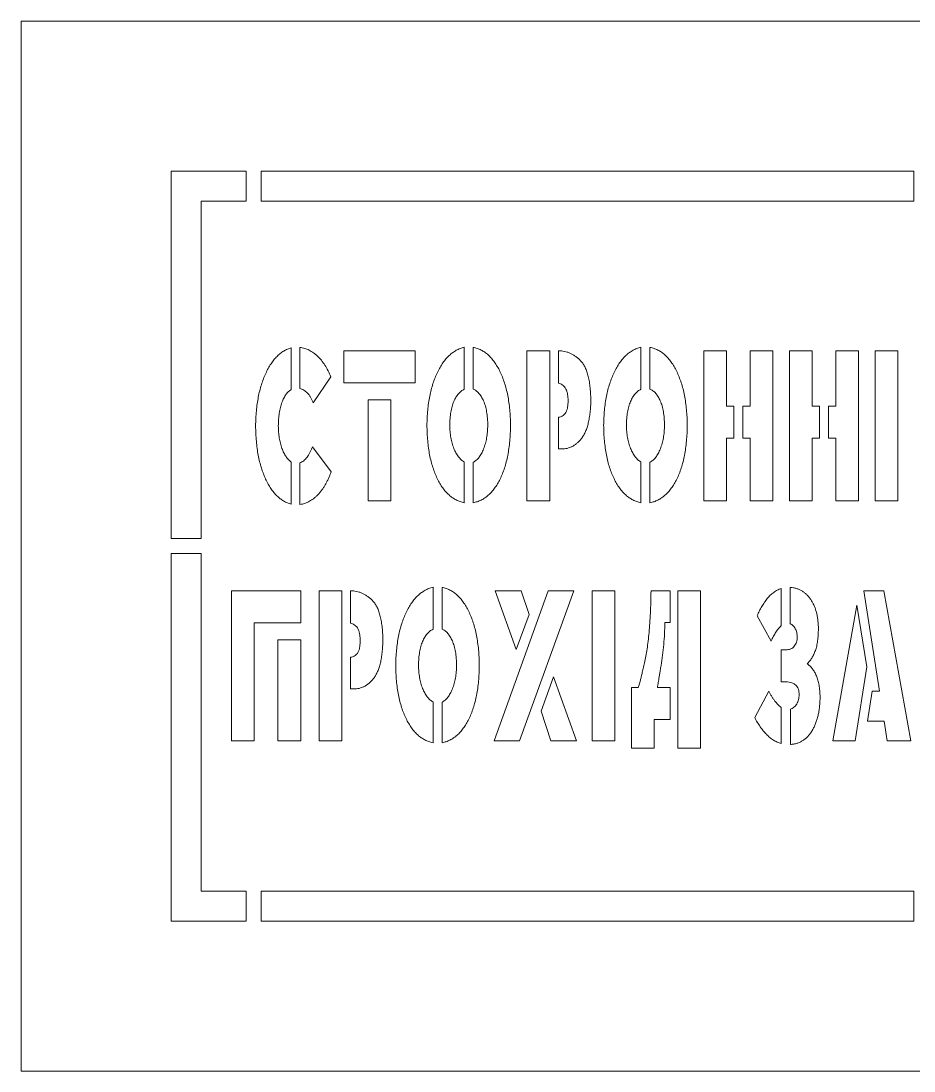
# Model space of a CAD drawing. Header units: millimetres. Extents: x -50 to 550, y -50 to 300.
# Drawn here: x -50 to 247.6, y -50 to 300 of the extents above; entities that cross this region are included whole.
import ezdxf

# ---------------------------------------------------------------- set-up
doc = ezdxf.new("R2010")
doc.units = ezdxf.units.MM

msp = doc.modelspace()

# ---------------------------------------------------------------- linework, layer by layer
at = {"color": 7, "linetype": 'Continuous', "lineweight": 15}
for p, q in [((-50, -50), (-50, 300)), ((-50, 300), (550, 300)), ((0, 250), (0, 127.5)), ((0, 250), (25, 250)), ((25, 250), (25, 240)), ((30, 250), (30, 240)), ((30, 250), (247.5, 250)), ((247.5, 250), (247.5, 240)), ((10, 240), (25, 240)), ((10, 240), (10, 127.5)), ((30, 240), (247.5, 240)), ((40.05, 177.13), (40.05, 191.04)), ((42.96, 191.22), (42.96, 177.52)), ((81.34, 190.04), (57.58, 190.04)), ((57.58, 190.04), (57.58, 179.38)), ((81.34, 179.38), (81.34, 190.04)), ((97.7, 177.23), (97.71, 191.23)), ((100.71, 191.22), (100.71, 177.3)), ((126.18, 190.04), (118.62, 190.04)), ((118.62, 190.04), (118.62, 140.04)), ((126.18, 140.04), (126.18, 190.04)), ((129.12, 190.03), (129.12, 179.25)), ((156.6, 177.23), (156.61, 191.23)), ((159.61, 191.22), (159.61, 177.3)), ((185.09, 190.04), (177.51, 190.04)), ((177.51, 190.04), (177.51, 140.04)), ((185.09, 171.56), (185.09, 190.04)), ((200.58, 190.04), (193.01, 190.04)), ((193.01, 190.04), (193.01, 171.56)), ((200.58, 140.04), (200.58, 190.04)), ((213.64, 190.04), (206.06, 190.04)), ((206.06, 190.04), (206.06, 140.04)), ((213.64, 171.56), (213.64, 190.04)), ((221.57, 190.04), (221.57, 171.56)), ((229.13, 190.04), (221.57, 190.04)), ((229.13, 140.04), (229.13, 190.04)), ((242.21, 190.04), (234.6, 190.04)), ((234.6, 190.04), (234.6, 140.04)), ((242.21, 140.04), (242.21, 190.04)), ((47.33, 172.76), (53.26, 181.38)), ((57.58, 179.38), (81.34, 179.38)), ((65.68, 173.7), (65.68, 140.04)), ((73.25, 173.7), (65.68, 173.7)), ((73.25, 140.04), (73.25, 173.7)), ((132.31, 173.42), (132.32, 173.43)), ((187.53, 171.56), (185.09, 171.56)), ((187.53, 160.9), (187.53, 171.56)), ((193.01, 171.56), (190.54, 171.56)), ((190.54, 171.56), (190.54, 160.9)), ((216.09, 171.56), (213.64, 171.56)), ((216.09, 160.9), (216.09, 171.56)), ((219.09, 171.56), (219.09, 160.9)), ((221.57, 171.56), (219.09, 171.56)), ((105.54, 165.23), (105.55, 165.24)), ((129.12, 167.92), (129.12, 157.37)), ((164.44, 165.23), (164.45, 165.24)), ((53.36, 149.71), (47.09, 158.09)), ((185.09, 140.04), (185.09, 160.9)), ((185.09, 160.9), (187.53, 160.9)), ((190.54, 160.9), (193.01, 160.9)), ((193.01, 160.9), (193.01, 140.04)), ((213.64, 140.04), (213.64, 160.9)), ((213.64, 160.9), (216.09, 160.9)), ((219.09, 160.9), (221.57, 160.9)), ((221.57, 160.9), (221.57, 140.04)), ((129.12, 157.37), (130.22, 157.37)), ((40.05, 138.97), (40.05, 153)), ((42.96, 152.68), (42.96, 138.84)), ((97.7, 139.43), (97.71, 153.05)), ((100.71, 152.92), (100.71, 139.44)), ((156.6, 139.43), (156.61, 153.05)), ((159.61, 152.92), (159.61, 139.44)), ((65.68, 140.04), (73.25, 140.04)), ((118.62, 140.04), (126.18, 140.04)), ((177.51, 140.04), (185.09, 140.04)), ((193.01, 140.04), (200.58, 140.04)), ((206.06, 140.04), (213.64, 140.04)), ((221.57, 140.04), (229.13, 140.04)), ((234.6, 140.04), (242.21, 140.04)), ((0, 127.5), (10, 127.5)), ((0, 122.5), (10, 122.5)), ((0, 122.5), (0, 0)), ((10, 122.5), (10, 10)), ((20.17, 110.04), (20.17, 60.04)), ((43.26, 110.04), (20.17, 110.04)), ((43.26, 99.38), (43.26, 110.04)), ((56.88, 110.04), (49.32, 110.04)), ((49.32, 110.04), (49.32, 60.04)), ((56.88, 60.04), (56.88, 110.04)), ((59.82, 110.03), (59.82, 99.25)), ((87.3, 97.23), (87.31, 111.23)), ((90.31, 111.22), (90.31, 97.3)), ((125.71, 110.04), (107.65, 60.04)), ((116.65, 110.04), (108.03, 110.04)), ((108.03, 110.04), (115.06, 90.53)), ((116.13, 60.04), (134.23, 110.04)), ((119.3, 102.16), (116.65, 110.04)), ((134.23, 110.04), (125.71, 110.04)), ((147.94, 110.04), (140.32, 110.04)), ((140.32, 110.04), (140.32, 60.04)), ((147.94, 60.04), (147.94, 110.04)), ((166.33, 110.04), (159.96, 110.04)), ((166.33, 99.52), (166.33, 110.04)), ((176.46, 110.04), (168.9, 110.04)), ((168.9, 110.04), (168.9, 57.65)), ((176.46, 57.65), (176.46, 110.04)), ((203.35, 98.46), (203.36, 110.84)), ((206.33, 111.22), (206.33, 99.12)), ((237.59, 110.04), (230.9, 110.04)), ((230.9, 110.04), (236.14, 76.65)), ((246.51, 60.04), (237.59, 110.04)), ((228.56, 105.33), (220.49, 60.04)), ((231.83, 84.69), (228.56, 105.33)), ((115.06, 90.53), (119.3, 102.16)), ((195.32, 101.75), (199.98, 93.33)), ((27.73, 60.04), (27.73, 99.38)), ((27.73, 99.38), (43.26, 99.38)), ((164.6, 99.52), (166.33, 99.52)), ((35.64, 93.7), (35.64, 60.04)), ((43.26, 93.7), (35.64, 93.7)), ((43.26, 60.04), (43.26, 93.7)), ((63.01, 93.42), (63.02, 93.43)), ((59.82, 87.92), (59.82, 77.37)), ((204.88, 90.36), (203.3, 90.37)), ((203.3, 90.37), (203.3, 79.71)), ((95.14, 85.23), (95.15, 85.24)), ((227.94, 60.04), (231.83, 84.69)), ((127.47, 81.42), (123.3, 69.92)), ((135.16, 60.04), (127.47, 81.42)), ((59.82, 77.37), (60.92, 77.37)), ((155.65, 77.85), (153.4, 77.85)), ((153.4, 77.85), (153.4, 57.65)), ((166.33, 77.85), (162.12, 77.85)), ((166.33, 67.19), (166.33, 77.85)), ((203.3, 79.71), (204.92, 79.71)), ((199.18, 76.62), (194.5, 67.86)), ((233.69, 76.65), (232.04, 66.59)), ((236.14, 76.65), (233.69, 76.65)), ((87.3, 59.43), (87.31, 73.05)), ((90.31, 72.92), (90.31, 59.44)), ((203.35, 59.16), (203.36, 71.21)), ((206.38, 70.56), (206.39, 58.84)), ((123.3, 69.92), (126.58, 60.04)), ((160.96, 57.65), (160.96, 67.19)), ((160.96, 67.19), (166.33, 67.19)), ((232.04, 66.59), (237.66, 66.59)), ((237.66, 66.59), (238.66, 60.04)), ((20.17, 60.04), (27.73, 60.04)), ((35.64, 60.04), (43.26, 60.04)), ((49.32, 60.04), (56.88, 60.04)), ((107.65, 60.04), (116.13, 60.04)), ((126.58, 60.04), (135.16, 60.04)), ((140.32, 60.04), (147.94, 60.04)), ((220.49, 60.04), (227.94, 60.04)), ((238.66, 60.04), (246.51, 60.04)), ((153.4, 57.65), (160.96, 57.65)), ((168.9, 57.65), (176.46, 57.65)), ((10, 10), (25, 10)), ((25, 0), (25, 10)), ((30, 10), (247.5, 10)), ((30, 0), (30, 10)), ((247.5, 0), (247.5, 10)), ((0, 0), (25, 0)), ((30, 0), (247.5, 0)), ((-50, -50), (550, -50))]:
    msp.add_line(p, q, dxfattribs=at)
for points, knots in [([(40.05, 191.04), (39.62, 190.9), (38.76, 190.63), (37.54, 189.99), (36.37, 189.19), (35.28, 188.2), (34.24, 187.04), (33.28, 185.7), (32.36, 184.18), (31.53, 182.5), (30.76, 180.68), (30.09, 178.75), (29.52, 176.72), (29.06, 174.58), (28.69, 172.34), (28.4, 170), (28.24, 167.55), (28.2, 165.89), (28.19, 165.04)], [0, 0, 0, 0, 0.04447, 0.089338, 0.13546, 0.183691, 0.234749, 0.288996, 0.347083, 0.409235, 0.474536, 0.541775, 0.611225, 0.683136, 0.757782, 0.83564, 0.916209, 1, 1, 1, 1]), ([(53.26, 181.38), (52.96, 182.08), (52.37, 183.41), (51.33, 185.27), (50.16, 186.89), (49.07, 188.06), (48.17, 188.89), (47.47, 189.42), (46.76, 189.88), (46.04, 190.3), (45.29, 190.62), (44.53, 190.89), (43.75, 191.11), (43.22, 191.18), (42.96, 191.22)], [0, 0, 0, 0, 0.1516454, 0.2935101, 0.4269803, 0.5527513, 0.6132435, 0.6719907, 0.728724, 0.7840306, 0.8384868, 0.8927284, 0.9462772, 1, 1, 1, 1]), ([(97.71, 191.23), (97.25, 191.1), (96.34, 190.85), (95.04, 190.25), (93.82, 189.47), (92.66, 188.52), (91.58, 187.37), (90.56, 186.04), (89.61, 184.53), (88.73, 182.86), (87.95, 181.03), (87.25, 179.1), (86.67, 177.05), (86.17, 174.9), (85.79, 172.63), (85.52, 170.26), (85.32, 167.78), (85.29, 166.09), (85.28, 165.23)], [0, 0, 0, 0, 0.046186, 0.092075, 0.138569, 0.187139, 0.238062, 0.292213, 0.349866, 0.411433, 0.476058, 0.542943, 0.611876, 0.683568, 0.758114, 0.835482, 0.916173, 1, 1, 1, 1]), ([(113.14, 165.23), (113.11, 166.12), (113.07, 167.86), (112.9, 170.41), (112.61, 172.83), (112.23, 175.14), (111.74, 177.33), (111.14, 179.39), (110.45, 181.33), (109.65, 183.14), (108.77, 184.8), (107.82, 186.28), (106.81, 187.58), (105.72, 188.69), (104.57, 189.62), (103.35, 190.35), (102.06, 190.91), (101.16, 191.12), (100.71, 191.22)], [0, 0, 0, 0, 0.0862973, 0.1688304, 0.2480985, 0.3236104, 0.3959698, 0.4653597, 0.5320437, 0.596319, 0.6571691, 0.7138872, 0.7671602, 0.8170639, 0.8644941, 0.9102165, 0.9550844, 1, 1, 1, 1]), ([(139.9, 173.68), (139.87, 174.47), (139.82, 175.99), (139.63, 178.15), (139.35, 180.12), (138.96, 181.88), (138.47, 183.43), (137.9, 184.78), (137.23, 185.93), (136.42, 186.86), (135.58, 187.63), (134.72, 188.3), (133.83, 188.85), (132.94, 189.32), (132.01, 189.65), (131.06, 189.9), (130.09, 190.03), (129.44, 190.03), (129.12, 190.03)], [0, 0, 0, 0, 0.107175, 0.205796, 0.295282, 0.376488, 0.449947, 0.515651, 0.575585, 0.630317, 0.681928, 0.730917, 0.777702, 0.823514, 0.867526, 0.911491, 0.955729, 1, 1, 1, 1]), ([(156.61, 191.23), (156.15, 191.1), (155.24, 190.85), (153.94, 190.25), (152.72, 189.47), (151.56, 188.52), (150.47, 187.37), (149.46, 186.04), (148.51, 184.53), (147.63, 182.86), (146.85, 181.03), (146.14, 179.1), (145.56, 177.05), (145.07, 174.9), (144.69, 172.63), (144.42, 170.26), (144.22, 167.78), (144.19, 166.09), (144.17, 165.23)], [0, 0, 0, 0, 0.0461864, 0.0920753, 0.1385693, 0.1871386, 0.2380624, 0.2922127, 0.3498659, 0.4114334, 0.476058, 0.5429427, 0.6118761, 0.6835684, 0.758114, 0.8354823, 0.9161735, 1, 1, 1, 1]), ([(172.03, 165.23), (172.01, 166.12), (171.97, 167.86), (171.8, 170.41), (171.5, 172.83), (171.13, 175.14), (170.64, 177.33), (170.04, 179.39), (169.34, 181.33), (168.55, 183.14), (167.67, 184.8), (166.72, 186.28), (165.71, 187.58), (164.62, 188.69), (163.47, 189.62), (162.25, 190.35), (160.96, 190.91), (160.06, 191.12), (159.61, 191.22)], [0, 0, 0, 0, 0.086297, 0.16883, 0.248098, 0.32361, 0.39597, 0.46536, 0.532044, 0.596319, 0.657169, 0.713887, 0.76716, 0.817064, 0.864494, 0.910216, 0.955084, 1, 1, 1, 1]), ([(129.12, 179.25), (129.34, 179.2), (129.78, 179.09), (130.4, 178.77), (130.94, 178.3), (131.43, 177.69), (131.83, 176.9), (132.1, 175.92), (132.28, 174.74), (132.3, 173.88), (132.31, 173.42)], [0, 0, 0, 0, 0.094293, 0.186667, 0.28407, 0.389053, 0.507242, 0.646459, 0.809926, 1, 1, 1, 1]), ([(35.75, 165.04), (35.76, 165.78), (35.8, 167.21), (36.03, 169.26), (36.4, 171.13), (36.83, 172.56), (37.25, 173.59), (37.57, 174.3), (37.92, 174.93), (38.29, 175.5), (38.7, 176.01), (39.13, 176.45), (39.57, 176.83), (39.89, 177.03), (40.05, 177.13)], [0, 0, 0, 0, 0.1671403, 0.3211794, 0.4637146, 0.5952463, 0.6570172, 0.7148562, 0.7692938, 0.8202705, 0.8685105, 0.9144692, 0.9581339, 1, 1, 1, 1]), ([(42.96, 177.52), (43.18, 177.45), (43.62, 177.3), (44.26, 176.95), (44.87, 176.52), (45.46, 175.98), (46.02, 175.35), (46.52, 174.59), (46.96, 173.72), (47.2, 173.09), (47.33, 172.76)], [0, 0, 0, 0, 0.1032951, 0.208794, 0.3211803, 0.4390235, 0.5648111, 0.6998415, 0.8431392, 1, 1, 1, 1]), ([(92.87, 165.23), (92.89, 166), (92.93, 167.48), (93.19, 169.58), (93.6, 171.46), (94.09, 172.89), (94.56, 173.9), (94.92, 174.58), (95.32, 175.18), (95.73, 175.74), (96.19, 176.21), (96.66, 176.62), (97.16, 176.97), (97.52, 177.15), (97.7, 177.23)], [0, 0, 0, 0, 0.1703976, 0.3253505, 0.4674047, 0.5967857, 0.6572874, 0.7134936, 0.7669897, 0.8179232, 0.865499, 0.9117339, 0.9561018, 1, 1, 1, 1]), ([(100.71, 177.3), (100.88, 177.22), (101.23, 177.05), (101.72, 176.73), (102.19, 176.34), (102.63, 175.88), (103.04, 175.34), (103.45, 174.74), (103.82, 174.07), (104.16, 173.33), (104.48, 172.53), (104.76, 171.67), (104.99, 170.74), (105.18, 169.75), (105.34, 168.71), (105.45, 167.6), (105.53, 166.44), (105.54, 165.64), (105.54, 165.23)], [0, 0, 0, 0, 0.041844, 0.084239, 0.128796, 0.175126, 0.224681, 0.277293, 0.333496, 0.393022, 0.456124, 0.522804, 0.593139, 0.666206, 0.743506, 0.825118, 0.910588, 1, 1, 1, 1]), ([(151.76, 165.23), (151.79, 166), (151.83, 167.48), (152.09, 169.58), (152.5, 171.46), (152.98, 172.89), (153.45, 173.9), (153.81, 174.58), (154.22, 175.18), (154.63, 175.74), (155.09, 176.21), (155.56, 176.62), (156.06, 176.97), (156.42, 177.15), (156.6, 177.23)], [0, 0, 0, 0, 0.1703976, 0.3253505, 0.4674047, 0.5967857, 0.6572874, 0.7134936, 0.7669897, 0.8179232, 0.865499, 0.9117339, 0.9561018, 1, 1, 1, 1]), ([(159.61, 177.3), (159.78, 177.22), (160.13, 177.05), (160.62, 176.73), (161.08, 176.34), (161.53, 175.88), (161.94, 175.34), (162.35, 174.74), (162.71, 174.07), (163.06, 173.33), (163.37, 172.53), (163.66, 171.67), (163.88, 170.74), (164.08, 169.75), (164.24, 168.71), (164.35, 167.6), (164.42, 166.44), (164.44, 165.64), (164.44, 165.23)], [0, 0, 0, 0, 0.0418443, 0.0842385, 0.1287961, 0.1751262, 0.2246807, 0.2772932, 0.3334957, 0.3930215, 0.4561241, 0.5228035, 0.5931395, 0.6662061, 0.7435056, 0.8251182, 0.9105875, 1, 1, 1, 1]), ([(132.32, 173.43), (132.3, 172.96), (132.27, 172.09), (132.11, 170.91), (131.83, 169.95), (131.42, 169.21), (130.92, 168.68), (130.38, 168.27), (129.77, 168), (129.33, 167.95), (129.12, 167.92)], [0, 0, 0, 0, 0.198716, 0.366621, 0.505834, 0.620896, 0.721593, 0.814888, 0.906417, 1, 1, 1, 1]), ([(130.22, 157.37), (130.53, 157.37), (131.14, 157.37), (132.05, 157.53), (132.94, 157.8), (133.79, 158.2), (134.62, 158.72), (135.41, 159.35), (136.17, 160.11), (136.91, 160.98), (137.58, 162.01), (138.18, 163.19), (138.68, 164.54), (139.09, 166.05), (139.42, 167.73), (139.67, 169.57), (139.84, 171.57), (139.88, 172.96), (139.9, 173.68)], [0, 0, 0, 0, 0.043951, 0.087276, 0.130628, 0.174797, 0.22053, 0.268501, 0.318673, 0.372785, 0.430355, 0.492635, 0.560411, 0.634507, 0.714971, 0.8026, 0.897681, 1, 1, 1, 1]), ([(28.19, 165.04), (28.2, 164.16), (28.24, 162.46), (28.41, 159.95), (28.67, 157.57), (29.04, 155.29), (29.5, 153.13), (30.07, 151.09), (30.73, 149.15), (31.49, 147.34), (32.32, 145.68), (33.23, 144.18), (34.19, 142.86), (35.24, 141.72), (36.34, 140.75), (37.51, 139.98), (38.74, 139.34), (39.62, 139.09), (40.05, 138.97)], [0, 0, 0, 0, 0.085813, 0.167806, 0.246756, 0.321883, 0.394329, 0.463726, 0.530528, 0.595103, 0.656262, 0.713537, 0.76702, 0.817144, 0.864957, 0.91076, 0.955401, 1, 1, 1, 1]), ([(40.05, 153), (39.74, 153.25), (39.07, 153.75), (38.28, 154.81), (37.53, 156.07), (36.92, 157.58), (36.4, 159.25), (36.04, 161.07), (35.8, 163.01), (35.77, 164.35), (35.75, 165.04)], [0, 0, 0, 0, 0.090131, 0.18851, 0.298849, 0.422135, 0.556461, 0.696191, 0.843974, 1, 1, 1, 1]), ([(85.28, 165.23), (85.29, 164.35), (85.33, 162.62), (85.51, 160.09), (85.77, 157.68), (86.15, 155.4), (86.63, 153.23), (87.23, 151.2), (87.89, 149.27), (88.69, 147.49), (89.55, 145.85), (90.5, 144.39), (91.51, 143.1), (92.6, 142), (93.77, 141.07), (95.01, 140.33), (96.32, 139.77), (97.24, 139.54), (97.7, 139.43)], [0, 0, 0, 0, 0.086074, 0.16868, 0.247336, 0.322593, 0.394623, 0.463371, 0.529583, 0.593196, 0.653646, 0.709948, 0.762987, 0.813331, 0.861213, 0.907819, 0.953846, 1, 1, 1, 1]), ([(97.71, 153.05), (97.53, 153.15), (97.17, 153.35), (96.67, 153.76), (96.2, 154.22), (95.76, 154.75), (95.32, 155.34), (94.94, 156.02), (94.56, 156.75), (94.11, 157.83), (93.61, 159.29), (93.2, 161.16), (92.93, 163.15), (92.89, 164.53), (92.87, 165.23)], [0, 0, 0, 0, 0.04526, 0.091407, 0.140145, 0.190035, 0.243819, 0.300701, 0.360519, 0.424407, 0.558417, 0.69831, 0.844913, 1, 1, 1, 1]), ([(105.55, 165.24), (105.53, 164.51), (105.48, 163.1), (105.22, 161.06), (104.79, 159.15), (104.3, 157.68), (103.83, 156.59), (103.47, 155.85), (103.06, 155.19), (102.65, 154.59), (102.21, 154.06), (101.73, 153.62), (101.24, 153.23), (100.88, 153.02), (100.71, 152.92)], [0, 0, 0, 0, 0.1580763, 0.3073275, 0.4480366, 0.5820725, 0.6453616, 0.7052218, 0.7613347, 0.8142235, 0.8636463, 0.9109911, 0.9562888, 1, 1, 1, 1]), ([(100.71, 139.44), (101.16, 139.54), (102.07, 139.73), (103.36, 140.28), (104.59, 141), (105.75, 141.9), (106.83, 142.98), (107.85, 144.25), (108.8, 145.7), (109.68, 147.32), (110.47, 149.1), (111.17, 151.02), (111.75, 153.07), (112.24, 155.25), (112.62, 157.56), (112.89, 160), (113.09, 162.57), (113.12, 164.33), (113.14, 165.23)], [0, 0, 0, 0, 0.045199, 0.090393, 0.135974, 0.183441, 0.232883, 0.285403, 0.341568, 0.401575, 0.464855, 0.531213, 0.600191, 0.672814, 0.748602, 0.828425, 0.912186, 1, 1, 1, 1]), ([(144.17, 165.23), (144.19, 164.35), (144.22, 162.62), (144.41, 160.09), (144.67, 157.68), (145.05, 155.4), (145.53, 153.23), (146.12, 151.2), (146.79, 149.27), (147.59, 147.49), (148.45, 145.85), (149.39, 144.39), (150.41, 143.1), (151.5, 142), (152.67, 141.07), (153.9, 140.33), (155.22, 139.77), (156.14, 139.54), (156.6, 139.43)], [0, 0, 0, 0, 0.086074, 0.16868, 0.247336, 0.322593, 0.394623, 0.463371, 0.529583, 0.593196, 0.653646, 0.709948, 0.762987, 0.813331, 0.861213, 0.907819, 0.953846, 1, 1, 1, 1]), ([(156.61, 153.05), (156.43, 153.15), (156.06, 153.35), (155.57, 153.76), (155.1, 154.22), (154.65, 154.75), (154.22, 155.34), (153.84, 156.02), (153.46, 156.75), (153, 157.83), (152.51, 159.29), (152.1, 161.16), (151.83, 163.15), (151.79, 164.53), (151.76, 165.23)], [0, 0, 0, 0, 0.04526, 0.091407, 0.140145, 0.190035, 0.243819, 0.300701, 0.360519, 0.424407, 0.558417, 0.69831, 0.844913, 1, 1, 1, 1]), ([(164.45, 165.24), (164.42, 164.51), (164.37, 163.1), (164.12, 161.06), (163.69, 159.15), (163.2, 157.68), (162.73, 156.59), (162.36, 155.85), (161.96, 155.19), (161.54, 154.59), (161.11, 154.06), (160.63, 153.62), (160.13, 153.23), (159.78, 153.02), (159.61, 152.92)], [0, 0, 0, 0, 0.158076, 0.307327, 0.448037, 0.582072, 0.645362, 0.705222, 0.761335, 0.814224, 0.863646, 0.910991, 0.956289, 1, 1, 1, 1]), ([(159.61, 139.44), (160.06, 139.54), (160.97, 139.73), (162.26, 140.28), (163.49, 141), (164.64, 141.9), (165.73, 142.98), (166.75, 144.25), (167.69, 145.7), (168.58, 147.32), (169.36, 149.1), (170.06, 151.02), (170.64, 153.07), (171.14, 155.25), (171.52, 157.56), (171.79, 160), (171.99, 162.57), (172.02, 164.33), (172.03, 165.23)], [0, 0, 0, 0, 0.045199, 0.090393, 0.135974, 0.183441, 0.232883, 0.285403, 0.341568, 0.401575, 0.464855, 0.531213, 0.600191, 0.672814, 0.748602, 0.828425, 0.912186, 1, 1, 1, 1]), ([(47.09, 158.09), (46.97, 157.74), (46.73, 157.08), (46.29, 156.15), (45.83, 155.32), (45.33, 154.59), (44.8, 153.96), (44.22, 153.43), (43.62, 152.99), (43.18, 152.78), (42.96, 152.68)], [0, 0, 0, 0, 0.157542, 0.302622, 0.438289, 0.56252, 0.681299, 0.791349, 0.897177, 1, 1, 1, 1]), ([(42.96, 138.84), (43.24, 138.89), (43.79, 138.98), (44.6, 139.21), (45.38, 139.52), (46.15, 139.89), (46.89, 140.34), (47.62, 140.86), (48.32, 141.46), (49, 142.13), (49.65, 142.87), (50.27, 143.67), (50.87, 144.53), (51.43, 145.45), (51.96, 146.43), (52.46, 147.47), (52.94, 148.57), (53.22, 149.33), (53.36, 149.71)], [0, 0, 0, 0, 0.053247, 0.105823, 0.159514, 0.213238, 0.267671, 0.324212, 0.38227, 0.442646, 0.504799, 0.568994, 0.634987, 0.70265, 0.773002, 0.846218, 0.921914, 1, 1, 1, 1]), ([(70.6, 93.68), (70.58, 94.47), (70.52, 95.99), (70.33, 98.15), (70.05, 100.12), (69.66, 101.88), (69.17, 103.43), (68.6, 104.78), (67.93, 105.93), (67.12, 106.86), (66.28, 107.63), (65.42, 108.3), (64.53, 108.85), (63.64, 109.32), (62.71, 109.65), (61.76, 109.9), (60.79, 110.03), (60.14, 110.03), (59.82, 110.03)], [0, 0, 0, 0, 0.107175, 0.205796, 0.295282, 0.376488, 0.449947, 0.515651, 0.575585, 0.630317, 0.681928, 0.730917, 0.777702, 0.823514, 0.867526, 0.911491, 0.955729, 1, 1, 1, 1]), ([(87.31, 111.23), (86.85, 111.1), (85.94, 110.85), (84.64, 110.25), (83.42, 109.47), (82.26, 108.52), (81.17, 107.37), (80.16, 106.04), (79.21, 104.53), (78.33, 102.86), (77.55, 101.03), (76.85, 99.1), (76.27, 97.05), (75.77, 94.9), (75.39, 92.63), (75.12, 90.26), (74.92, 87.78), (74.89, 86.09), (74.87, 85.23)], [0, 0, 0, 0, 0.0461864, 0.0920753, 0.1385693, 0.1871386, 0.2380624, 0.2922127, 0.3498659, 0.4114334, 0.476058, 0.5429427, 0.6118761, 0.6835684, 0.758114, 0.8354823, 0.9161735, 1, 1, 1, 1]), ([(102.73, 85.23), (102.71, 86.12), (102.67, 87.86), (102.5, 90.41), (102.2, 92.83), (101.83, 95.14), (101.34, 97.33), (100.74, 99.39), (100.04, 101.33), (99.25, 103.14), (98.37, 104.8), (97.42, 106.28), (96.41, 107.58), (95.32, 108.69), (94.17, 109.62), (92.95, 110.35), (91.66, 110.91), (90.76, 111.12), (90.31, 111.22)], [0, 0, 0, 0, 0.0862973, 0.1688304, 0.2480985, 0.3236104, 0.3959698, 0.4653597, 0.5320437, 0.596319, 0.6571691, 0.7138872, 0.7671602, 0.8170639, 0.8644941, 0.9102165, 0.9550844, 1, 1, 1, 1]), ([(159.96, 110.04), (159.93, 108.76), (159.88, 106.3), (159.74, 102.71), (159.55, 99.37), (159.31, 96.26), (159.01, 93.39), (158.67, 90.74), (158.27, 88.34), (157.82, 86.17), (157.37, 84.26), (156.98, 82.59), (156.64, 81.17), (156.34, 80.02), (156.11, 79.11), (155.9, 78.47), (155.79, 78.05), (155.68, 77.89), (155.65, 77.85)], [0, 0, 0, 0, 0.117126, 0.227161, 0.329863, 0.425253, 0.513972, 0.595481, 0.670179, 0.738119, 0.798804, 0.851313, 0.89599, 0.932563, 0.961243, 0.982115, 0.994851, 1, 1, 1, 1]), ([(203.36, 110.84), (202.91, 110.67), (202.03, 110.33), (200.8, 109.57), (199.67, 108.63), (198.67, 107.49), (197.74, 106.22), (196.87, 104.83), (196.04, 103.34), (195.56, 102.29), (195.32, 101.75)], [0, 0, 0, 0, 0.113747, 0.227146, 0.343589, 0.464989, 0.590827, 0.722155, 0.858276, 1, 1, 1, 1]), ([(215.74, 97.41), (215.73, 97.9), (215.71, 98.86), (215.57, 100.26), (215.37, 101.58), (215.1, 102.84), (214.74, 104.03), (214.31, 105.14), (213.79, 106.18), (213.2, 107.15), (212.56, 108.03), (211.85, 108.82), (211.06, 109.48), (210.24, 110.05), (209.34, 110.51), (208.39, 110.86), (207.38, 111.11), (206.68, 111.18), (206.33, 111.22)], [0, 0, 0, 0, 0.079642, 0.155543, 0.227938, 0.297612, 0.363916, 0.428846, 0.491258, 0.552518, 0.61197, 0.668669, 0.723697, 0.778058, 0.831912, 0.886104, 0.94207, 1, 1, 1, 1]), ([(59.82, 99.25), (60.04, 99.2), (60.48, 99.09), (61.1, 98.77), (61.64, 98.3), (62.13, 97.69), (62.53, 96.9), (62.8, 95.92), (62.98, 94.74), (63, 93.88), (63.01, 93.42)], [0, 0, 0, 0, 0.094293, 0.186667, 0.28407, 0.389053, 0.507242, 0.646459, 0.809926, 1, 1, 1, 1]), ([(162.12, 77.85), (162.12, 77.92), (162.14, 78.13), (162.22, 78.54), (162.3, 79.16), (162.44, 79.97), (162.61, 80.99), (162.8, 82.2), (163.03, 83.61), (163.4, 85.77), (163.82, 88.64), (164.21, 92.19), (164.47, 95.83), (164.56, 98.28), (164.6, 99.52)], [0, 0, 0, 0, 0.009858, 0.029281, 0.057751, 0.095334, 0.142452, 0.198615, 0.264314, 0.339128, 0.499448, 0.662928, 0.82969, 1, 1, 1, 1]), ([(199.98, 93.33), (200.23, 93.86), (200.72, 94.89), (201.55, 96.27), (202.39, 97.48), (203.04, 98.14), (203.35, 98.46)], [0, 0, 0, 0, 0.2879744, 0.5498383, 0.7864518, 1, 1, 1, 1]), ([(206.33, 99.12), (206.5, 99.03), (206.84, 98.85), (207.28, 98.46), (207.7, 98), (208.03, 97.44), (208.31, 96.82), (208.52, 96.13), (208.64, 95.4), (208.66, 94.9), (208.67, 94.64)], [0, 0, 0, 0, 0.107156, 0.216532, 0.330652, 0.454049, 0.582554, 0.716019, 0.854443, 1, 1, 1, 1]), ([(82.46, 85.23), (82.49, 86), (82.53, 87.48), (82.79, 89.58), (83.2, 91.46), (83.68, 92.89), (84.15, 93.9), (84.51, 94.58), (84.92, 95.18), (85.33, 95.74), (85.79, 96.21), (86.26, 96.62), (86.76, 96.97), (87.12, 97.15), (87.3, 97.23)], [0, 0, 0, 0, 0.170398, 0.325351, 0.467405, 0.596786, 0.657287, 0.713494, 0.76699, 0.817923, 0.865499, 0.911734, 0.956102, 1, 1, 1, 1]), ([(90.31, 97.3), (90.48, 97.22), (90.83, 97.05), (91.32, 96.73), (91.78, 96.34), (92.23, 95.88), (92.64, 95.34), (93.05, 94.74), (93.41, 94.07), (93.76, 93.33), (94.08, 92.53), (94.36, 91.67), (94.58, 90.74), (94.78, 89.75), (94.94, 88.71), (95.05, 87.6), (95.13, 86.44), (95.14, 85.64), (95.14, 85.23)], [0, 0, 0, 0, 0.041844, 0.084239, 0.128796, 0.175126, 0.224681, 0.277293, 0.333496, 0.393022, 0.456124, 0.522804, 0.593139, 0.666206, 0.743506, 0.825118, 0.910588, 1, 1, 1, 1]), ([(208.67, 94.64), (208.66, 94.34), (208.64, 93.77), (208.45, 92.96), (208.15, 92.22), (207.73, 91.57), (207.19, 91.04), (206.51, 90.66), (205.73, 90.41), (205.17, 90.37), (204.88, 90.36)], [0, 0, 0, 0, 0.137553, 0.266551, 0.387046, 0.506085, 0.622588, 0.739092, 0.863399, 1, 1, 1, 1]), ([(211.96, 85.76), (212.25, 86.04), (212.83, 86.61), (213.58, 87.63), (214.2, 88.82), (214.76, 90.16), (215.2, 91.69), (215.51, 93.42), (215.69, 95.34), (215.72, 96.7), (215.74, 97.41)], [0, 0, 0, 0, 0.094665, 0.194062, 0.299949, 0.414352, 0.539099, 0.67748, 0.831279, 1, 1, 1, 1]), ([(63.02, 93.43), (63, 92.96), (62.98, 92.09), (62.81, 90.91), (62.53, 89.95), (62.13, 89.21), (61.62, 88.68), (61.08, 88.27), (60.47, 88), (60.04, 87.95), (59.82, 87.92)], [0, 0, 0, 0, 0.1987165, 0.3666211, 0.5058345, 0.6208959, 0.7215929, 0.8148879, 0.9064169, 1, 1, 1, 1]), ([(60.92, 77.37), (61.23, 77.37), (61.84, 77.37), (62.75, 77.53), (63.64, 77.8), (64.49, 78.2), (65.32, 78.72), (66.11, 79.35), (66.87, 80.11), (67.61, 80.98), (68.28, 82.01), (68.88, 83.19), (69.38, 84.54), (69.79, 86.05), (70.13, 87.73), (70.37, 89.57), (70.54, 91.57), (70.58, 92.96), (70.6, 93.68)], [0, 0, 0, 0, 0.043951, 0.087276, 0.130628, 0.174797, 0.22053, 0.268501, 0.318673, 0.372785, 0.430355, 0.492635, 0.560411, 0.634507, 0.714971, 0.8026, 0.897681, 1, 1, 1, 1]), ([(74.87, 85.23), (74.89, 84.35), (74.92, 82.62), (75.11, 80.09), (75.37, 77.68), (75.75, 75.4), (76.23, 73.23), (76.82, 71.2), (77.49, 69.27), (78.29, 67.49), (79.15, 65.85), (80.09, 64.39), (81.11, 63.1), (82.2, 62), (83.37, 61.07), (84.6, 60.33), (85.92, 59.77), (86.84, 59.54), (87.3, 59.43)], [0, 0, 0, 0, 0.086074, 0.16868, 0.247336, 0.322593, 0.394623, 0.463371, 0.529583, 0.593196, 0.653646, 0.709948, 0.762987, 0.813331, 0.861213, 0.907819, 0.953846, 1, 1, 1, 1]), ([(87.31, 73.05), (87.13, 73.15), (86.76, 73.35), (86.27, 73.76), (85.8, 74.22), (85.35, 74.75), (84.92, 75.34), (84.54, 76.02), (84.16, 76.75), (83.7, 77.83), (83.21, 79.29), (82.8, 81.16), (82.53, 83.15), (82.49, 84.53), (82.46, 85.23)], [0, 0, 0, 0, 0.04526, 0.091407, 0.140145, 0.190035, 0.243819, 0.300701, 0.360519, 0.424407, 0.558417, 0.69831, 0.844913, 1, 1, 1, 1]), ([(95.15, 85.24), (95.12, 84.51), (95.07, 83.1), (94.82, 81.06), (94.39, 79.15), (93.9, 77.68), (93.43, 76.59), (93.06, 75.85), (92.66, 75.19), (92.24, 74.59), (91.81, 74.06), (91.33, 73.62), (90.83, 73.23), (90.48, 73.02), (90.31, 72.92)], [0, 0, 0, 0, 0.1580763, 0.3073275, 0.4480366, 0.5820725, 0.6453616, 0.7052218, 0.7613347, 0.8142235, 0.8636463, 0.9109911, 0.9562888, 1, 1, 1, 1]), ([(90.31, 59.44), (90.76, 59.54), (91.67, 59.73), (92.96, 60.28), (94.19, 61), (95.34, 61.9), (96.43, 62.98), (97.45, 64.25), (98.4, 65.7), (99.28, 67.32), (100.06, 69.1), (100.76, 71.02), (101.34, 73.07), (101.84, 75.25), (102.22, 77.56), (102.49, 80), (102.69, 82.57), (102.72, 84.33), (102.73, 85.23)], [0, 0, 0, 0, 0.045199, 0.090393, 0.135974, 0.183441, 0.232883, 0.285403, 0.341568, 0.401575, 0.464855, 0.531213, 0.600191, 0.672814, 0.748602, 0.828425, 0.912186, 1, 1, 1, 1]), ([(216.29, 74.68), (216.26, 75.37), (216.22, 76.69), (216.01, 78.57), (215.63, 80.23), (215.12, 81.7), (214.48, 82.96), (213.76, 84.08), (212.92, 85.02), (212.28, 85.52), (211.96, 85.76)], [0, 0, 0, 0, 0.168335, 0.320239, 0.457984, 0.582012, 0.696002, 0.80267, 0.90306, 1, 1, 1, 1]), ([(204.92, 79.71), (205.26, 79.69), (205.91, 79.66), (206.82, 79.45), (207.6, 79.13), (208.24, 78.64), (208.74, 78.03), (209.08, 77.28), (209.29, 76.41), (209.31, 75.78), (209.32, 75.45)], [0, 0, 0, 0, 0.147663, 0.278733, 0.397914, 0.508106, 0.617848, 0.732739, 0.858626, 1, 1, 1, 1]), ([(203.36, 71.21), (203.17, 71.34), (202.78, 71.62), (202.25, 72.13), (201.72, 72.7), (201.19, 73.34), (200.68, 74.06), (200.16, 74.84), (199.66, 75.7), (199.35, 76.3), (199.18, 76.62)], [0, 0, 0, 0, 0.09971, 0.206787, 0.319594, 0.438622, 0.567269, 0.702935, 0.847076, 1, 1, 1, 1]), ([(209.32, 75.45), (209.31, 75.16), (209.29, 74.6), (209.12, 73.79), (208.87, 73.03), (208.53, 72.33), (208.11, 71.72), (207.6, 71.21), (207.03, 70.81), (206.6, 70.64), (206.38, 70.56)], [0, 0, 0, 0, 0.142659, 0.276855, 0.407556, 0.535576, 0.658726, 0.773464, 0.886835, 1, 1, 1, 1]), ([(206.39, 58.84), (206.77, 58.88), (207.53, 58.94), (208.62, 59.22), (209.64, 59.62), (210.6, 60.15), (211.49, 60.8), (212.3, 61.58), (213.05, 62.48), (213.71, 63.51), (214.31, 64.63), (214.83, 65.84), (215.27, 67.12), (215.63, 68.48), (215.92, 69.92), (216.12, 71.44), (216.26, 73.03), (216.28, 74.12), (216.29, 74.68)], [0, 0, 0, 0, 0.056074, 0.110011, 0.162868, 0.215358, 0.267958, 0.322197, 0.378568, 0.437872, 0.499831, 0.563268, 0.628604, 0.696772, 0.767634, 0.841828, 0.919223, 1, 1, 1, 1]), ([(194.5, 67.86), (194.78, 67.32), (195.34, 66.25), (196.31, 64.78), (197.31, 63.43), (198.37, 62.23), (199.49, 61.17), (200.7, 60.31), (201.99, 59.62), (202.9, 59.31), (203.35, 59.16)], [0, 0, 0, 0, 0.144712, 0.281984, 0.41337, 0.539029, 0.659377, 0.77503, 0.887998, 1, 1, 1, 1])]:
    msp.add_open_spline(points, degree=3, knots=knots, dxfattribs=at)

doc.saveas('drawing.dxf')
